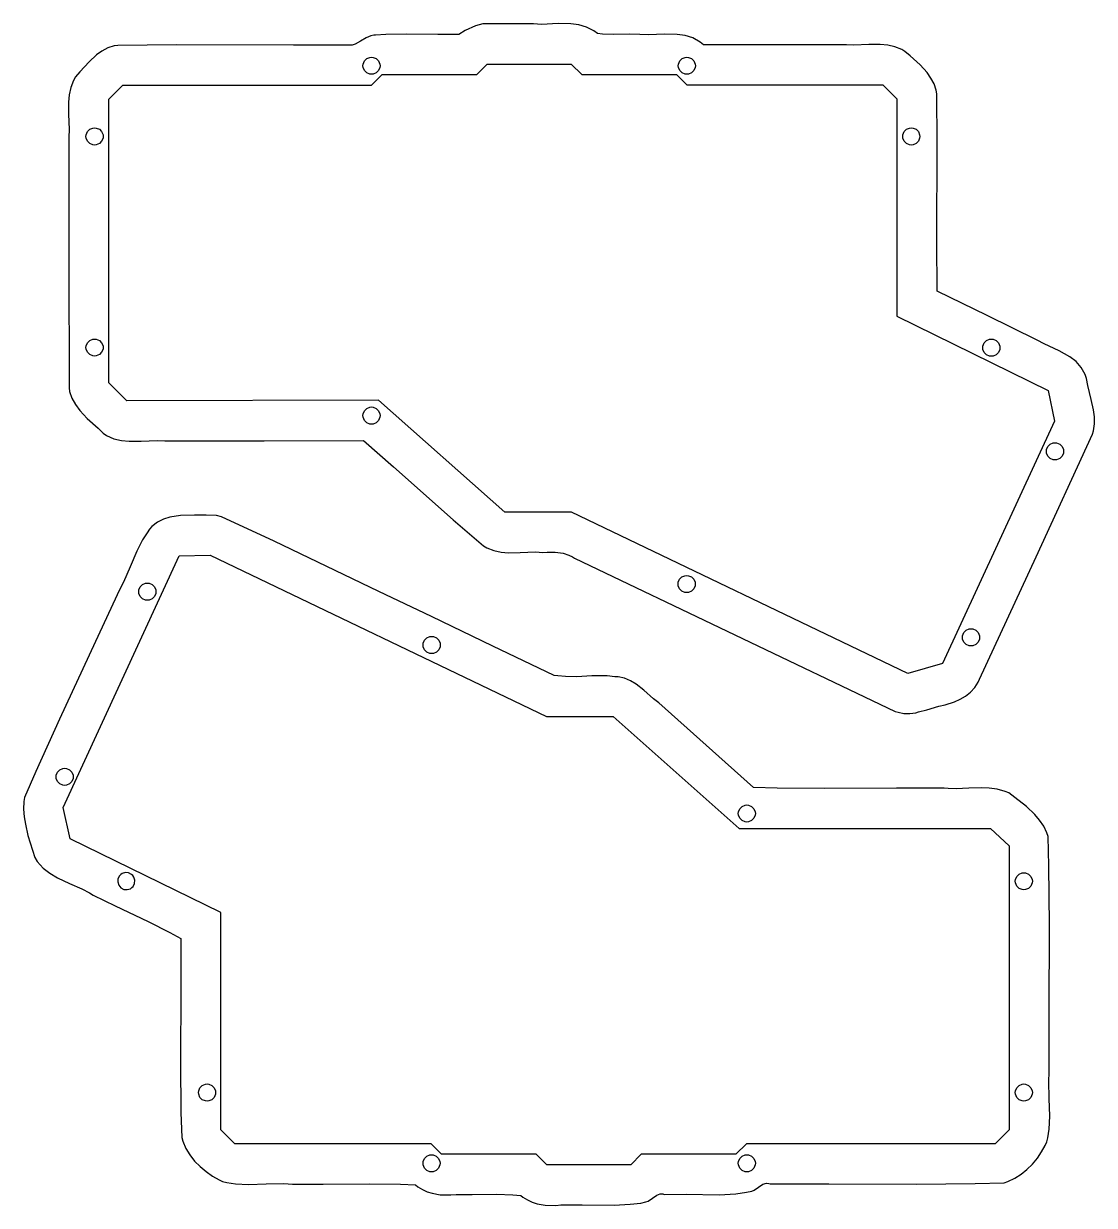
# Model space of a CAD drawing. Extents: x 0.4 to 23.1, y 0.3 to 9.
# Drawn here: x 15.46 to 23.1, y 0.56 to 9 of the extents above; entities that cross this region are included whole.
import ezdxf

# ---------------------------------------------------------------- set-up
doc = ezdxf.new("R2010")
doc.units = 0
doc.layers.get('0').update_dxf_attribs({"linetype": 'CONTINUOUS'})

msp = doc.modelspace()

# ---------------------------------------------------------------- linework, layer by layer
at = {"color": 7}
for p, q in [((18.61, 8.946667), (18.565, 8.919167)), ((18.684167, 8.981667), (18.61, 8.946667)), ((18.7375, 8.994167), (18.684167, 8.981667)), ((18.765, 8.994167), (18.7375, 8.994167)), ((18.931667, 8.994167), (18.765, 8.994167)), ((18.765, 8.994167), (18.765, 8.994167)), ((19.0975, 8.994167), (18.931667, 8.994167)), ((19.155833, 8.991667), (19.0975, 8.994167)), ((19.275, 8.996667), (19.155833, 8.991667)), ((19.364167, 8.995), (19.275, 8.996667)), ((19.4225, 8.9875), (19.364167, 8.995)), ((19.4775, 8.971667), (19.4225, 8.9875)), ((19.53, 8.945), (19.4775, 8.971667)), ((19.554167, 8.926667), (19.53, 8.945)), ((17.865, 8.871667), (17.825, 8.850833)), ((17.905, 8.895833), (17.865, 8.871667)), ((17.936667, 8.909167), (17.905, 8.895833)), ((17.959167, 8.914167), (17.936667, 8.909167)), ((17.971667, 8.915), (17.959167, 8.914167)), ((18.045833, 8.918333), (17.971667, 8.915)), ((18.194167, 8.920833), (18.045833, 8.918333)), ((18.416667, 8.918333), (18.194167, 8.920833)), ((18.565, 8.919167), (18.416667, 8.918333)), ((19.590833, 8.920833), (19.554167, 8.926667)), ((19.665833, 8.918333), (19.590833, 8.920833)), ((19.781667, 8.920833), (19.665833, 8.918333)), ((19.858333, 8.919167), (19.781667, 8.920833)), ((19.915833, 8.9175), (19.858333, 8.919167)), ((20.035, 8.921667), (19.915833, 8.9175)), ((20.124167, 8.919167), (20.035, 8.921667)), ((20.180833, 8.910833), (20.124167, 8.919167)), ((20.235833, 8.894167), (20.180833, 8.910833)), ((20.286667, 8.865), (20.235833, 8.894167)), ((20.310833, 8.845), (20.286667, 8.865)), ((15.98, 8.773333), (15.926667, 8.724167)), ((16.019167, 8.800833), (15.98, 8.773333)), ((16.061667, 8.823333), (16.019167, 8.800833)), ((16.106667, 8.838333), (16.061667, 8.823333)), ((16.131667, 8.841667), (16.106667, 8.838333)), ((16.55, 8.845), (16.131667, 8.841667)), ((17.386667, 8.844167), (16.55, 8.845)), ((17.805, 8.844167), (17.386667, 8.844167)), ((17.825, 8.850833), (17.805, 8.844167)), ((21.331667, 8.845), (20.310833, 8.845)), ((21.384167, 8.8425), (21.331667, 8.845)), ((21.4925, 8.846667), (21.384167, 8.8425)), ((21.573333, 8.8475), (21.4925, 8.846667)), ((21.625833, 8.8425), (21.573333, 8.8475)), ((21.676667, 8.831667), (21.625833, 8.8425)), ((21.725833, 8.811667), (21.676667, 8.831667)), ((21.749167, 8.7975), (21.725833, 8.811667)), ((21.785833, 8.766667), (21.749167, 8.7975)), ((15.926667, 8.724167), (15.861667, 8.651667)), ((17.881667, 8.695833), (17.8825, 8.708333)), ((17.8825, 8.683333), (17.881667, 8.695833)), ((17.8825, 8.708333), (17.891667, 8.73)), ((17.891667, 8.73), (17.908333, 8.746667)), ((17.908333, 8.746667), (17.93, 8.755833)), ((17.93, 8.755833), (17.9425, 8.7575)), ((17.9425, 8.7575), (17.955, 8.755833)), ((17.955, 8.755833), (17.976667, 8.746667)), ((17.976667, 8.746667), (17.993333, 8.73)), ((17.993333, 8.73), (18.0025, 8.708333)), ((18.0025, 8.708333), (18.003333, 8.695833)), ((18.003333, 8.695833), (18.0025, 8.683333)), ((18.003333, 8.695833), (18.003333, 8.695833)), ((18.693333, 8.633333), (18.768333, 8.708333)), ((18.768333, 8.708333), (19.368333, 8.708333)), ((19.368333, 8.708333), (19.443333, 8.633333)), ((20.131667, 8.695833), (20.1325, 8.708333)), ((20.1325, 8.683333), (20.131667, 8.695833)), ((20.1325, 8.708333), (20.141667, 8.73)), ((20.141667, 8.73), (20.158333, 8.746667)), ((20.158333, 8.746667), (20.18, 8.755833)), ((20.18, 8.755833), (20.1925, 8.7575)), ((20.1925, 8.7575), (20.205, 8.755833)), ((20.205, 8.755833), (20.226667, 8.746667)), ((20.226667, 8.746667), (20.243333, 8.73)), ((20.243333, 8.73), (20.2525, 8.708333)), ((20.2525, 8.708333), (20.254167, 8.695833)), ((20.254167, 8.695833), (20.2525, 8.683333)), ((20.254167, 8.695833), (20.254167, 8.695833)), ((21.858333, 8.701667), (21.785833, 8.766667)), ((21.9075, 8.6475), (21.858333, 8.701667)), ((15.830833, 8.615833), (15.815833, 8.591667)), ((15.861667, 8.651667), (15.830833, 8.615833)), ((17.891667, 8.661667), (17.8825, 8.683333)), ((17.908333, 8.645), (17.891667, 8.661667)), ((17.93, 8.635833), (17.908333, 8.645)), ((17.9425, 8.635), (17.93, 8.635833)), ((17.955, 8.635833), (17.9425, 8.635)), ((17.943333, 8.558333), (18.018333, 8.633333)), ((17.976667, 8.645), (17.955, 8.635833)), ((17.993333, 8.661667), (17.976667, 8.645)), ((18.0025, 8.683333), (17.993333, 8.661667)), ((18.018333, 8.633333), (18.693333, 8.633333)), ((19.443333, 8.633333), (20.118333, 8.633333)), ((20.118333, 8.633333), (20.191667, 8.559167)), ((20.141667, 8.661667), (20.1325, 8.683333)), ((20.158333, 8.645), (20.141667, 8.661667)), ((20.18, 8.635833), (20.158333, 8.645)), ((20.1925, 8.635), (20.18, 8.635833)), ((20.205, 8.635833), (20.1925, 8.635)), ((20.226667, 8.645), (20.205, 8.635833)), ((20.243333, 8.661667), (20.226667, 8.645)), ((20.2525, 8.683333), (20.243333, 8.661667)), ((21.935, 8.608333), (21.9075, 8.6475)), ((21.956667, 8.565833), (21.935, 8.608333)), ((15.795833, 8.541667), (15.785, 8.489167)), ((15.815833, 8.591667), (15.795833, 8.541667)), ((16.068333, 8.458333), (16.168333, 8.558333)), ((16.168333, 8.558333), (17.943333, 8.558333)), ((20.191667, 8.559167), (21.591667, 8.559167)), ((21.591667, 8.559167), (21.691667, 8.459167)), ((21.971667, 8.520833), (21.956667, 8.565833)), ((21.975833, 8.495833), (21.971667, 8.520833)), ((15.785, 8.489167), (15.78, 8.435)), ((15.78, 8.435), (15.780833, 8.351667)), ((16.068333, 6.433333), (16.068333, 8.458333)), ((21.691667, 8.459167), (21.691667, 6.909167)), ((21.978333, 8.144167), (21.975833, 8.495833)), ((15.780833, 8.351667), (15.785, 8.241667)), ((15.7825, 8.1875), (15.781667, 7.2925)), ((15.785, 8.241667), (15.7825, 8.1875)), ((15.905, 8.190833), (15.905833, 8.203333)), ((15.905833, 8.178333), (15.905, 8.190833)), ((15.905833, 8.203333), (15.915, 8.225833)), ((15.915, 8.225833), (15.931667, 8.2425)), ((15.931667, 8.2425), (15.953333, 8.251667)), ((15.953333, 8.251667), (15.965833, 8.2525)), ((15.965833, 8.2525), (15.978333, 8.251667)), ((15.978333, 8.251667), (16.000833, 8.2425)), ((16.000833, 8.2425), (16.016667, 8.225833)), ((16.016667, 8.225833), (16.026667, 8.203333)), ((16.026667, 8.203333), (16.0275, 8.190833)), ((16.0275, 8.190833), (16.026667, 8.178333)), ((16.0275, 8.190833), (16.0275, 8.190833)), ((21.733333, 8.190833), (21.734167, 8.203333)), ((21.734167, 8.178333), (21.733333, 8.190833)), ((21.734167, 8.203333), (21.743333, 8.225833)), ((21.743333, 8.225833), (21.76, 8.2425)), ((21.76, 8.2425), (21.781667, 8.251667)), ((21.781667, 8.251667), (21.794167, 8.2525)), ((21.794167, 8.2525), (21.806667, 8.251667)), ((21.806667, 8.251667), (21.828333, 8.2425)), ((21.828333, 8.2425), (21.845, 8.225833)), ((21.845, 8.225833), (21.854167, 8.203333)), ((21.854167, 8.203333), (21.855, 8.190833)), ((21.855, 8.190833), (21.854167, 8.178333)), ((21.855, 8.190833), (21.855, 8.190833)), ((15.915, 8.156667), (15.905833, 8.178333)), ((15.931667, 8.14), (15.915, 8.156667)), ((15.953333, 8.130833), (15.931667, 8.14)), ((15.965833, 8.13), (15.953333, 8.130833)), ((15.978333, 8.130833), (15.965833, 8.13)), ((16.000833, 8.14), (15.978333, 8.130833)), ((16.016667, 8.156667), (16.000833, 8.14)), ((16.026667, 8.178333), (16.016667, 8.156667)), ((21.743333, 8.156667), (21.734167, 8.178333)), ((21.76, 8.14), (21.743333, 8.156667)), ((21.781667, 8.130833), (21.76, 8.14)), ((21.794167, 8.13), (21.781667, 8.130833)), ((21.806667, 8.130833), (21.794167, 8.13)), ((21.828333, 8.14), (21.806667, 8.130833)), ((21.845, 8.156667), (21.828333, 8.14)), ((21.854167, 8.178333), (21.845, 8.156667)), ((21.9775, 7.44), (21.978333, 8.144167)), ((21.978333, 7.088333), (21.9775, 7.44)), ((15.781667, 7.2925), (15.784167, 6.3975)), ((22.335, 6.9125), (21.978333, 7.088333)), ((21.691667, 6.909167), (22.771667, 6.379167)), ((22.691667, 6.7375), (22.335, 6.9125)), ((15.905, 6.685), (15.905833, 6.6975)), ((15.905833, 6.6725), (15.905, 6.685)), ((15.905833, 6.6975), (15.915, 6.719167)), ((15.915, 6.650833), (15.905833, 6.6725)), ((15.915, 6.719167), (15.931667, 6.735833)), ((15.931667, 6.735833), (15.953333, 6.745)), ((15.953333, 6.745), (15.965833, 6.745833)), ((15.965833, 6.745833), (15.978333, 6.745)), ((15.978333, 6.745), (16.000833, 6.735833)), ((16.000833, 6.735833), (16.016667, 6.719167)), ((16.016667, 6.719167), (16.026667, 6.6975)), ((16.026667, 6.6725), (16.016667, 6.650833)), ((16.026667, 6.6975), (16.0275, 6.685)), ((16.0275, 6.685), (16.026667, 6.6725)), ((16.0275, 6.685), (16.0275, 6.685)), ((22.304167, 6.684167), (22.305, 6.695833)), ((22.305, 6.671667), (22.304167, 6.684167)), ((22.305, 6.695833), (22.314167, 6.718333)), ((22.314167, 6.649167), (22.305, 6.671667)), ((22.314167, 6.718333), (22.330833, 6.735)), ((22.330833, 6.735), (22.353333, 6.744167)), ((22.353333, 6.744167), (22.365, 6.745)), ((22.365, 6.745), (22.3775, 6.744167)), ((22.3775, 6.744167), (22.4, 6.735)), ((22.4, 6.735), (22.416667, 6.718333)), ((22.416667, 6.718333), (22.425833, 6.695833)), ((22.425833, 6.671667), (22.416667, 6.649167)), ((22.425833, 6.695833), (22.426667, 6.684167)), ((22.426667, 6.684167), (22.425833, 6.671667)), ((22.426667, 6.684167), (22.426667, 6.684167)), ((22.741667, 6.711667), (22.691667, 6.7375)), ((22.849167, 6.6625), (22.741667, 6.711667)), ((15.931667, 6.634167), (15.915, 6.650833)), ((15.953333, 6.625), (15.931667, 6.634167)), ((15.965833, 6.624167), (15.953333, 6.625)), ((15.978333, 6.625), (15.965833, 6.624167)), ((16.000833, 6.634167), (15.978333, 6.625)), ((16.016667, 6.650833), (16.000833, 6.634167)), ((22.330833, 6.6325), (22.314167, 6.649167)), ((22.353333, 6.623333), (22.330833, 6.6325)), ((22.365, 6.6225), (22.353333, 6.623333)), ((22.3775, 6.623333), (22.365, 6.6225)), ((22.4, 6.6325), (22.3775, 6.623333)), ((22.416667, 6.649167), (22.4, 6.6325)), ((22.925, 6.619167), (22.849167, 6.6625)), ((22.97, 6.584167), (22.925, 6.619167)), ((23.0075, 6.5425), (22.97, 6.584167)), ((23.035833, 6.4925), (23.0075, 6.5425)), ((16.196667, 6.304167), (16.068333, 6.433333)), ((23.045833, 6.463333), (23.035833, 6.4925)), ((23.054167, 6.414167), (23.045833, 6.463333)), ((23.078333, 6.315), (23.054167, 6.414167)), ((15.784167, 6.3975), (15.788333, 6.371667)), ((15.788333, 6.371667), (15.805, 6.3225)), ((22.771667, 6.379167), (22.816667, 6.159167)), ((15.805, 6.3225), (15.829167, 6.2775)), ((15.829167, 6.2775), (15.86, 6.236667)), ((17.993333, 6.308333), (16.196667, 6.304167)), ((17.891667, 6.234167), (17.908333, 6.250833)), ((17.908333, 6.250833), (17.93, 6.26)), ((17.93, 6.26), (17.9425, 6.260833)), ((17.9425, 6.260833), (17.955, 6.26)), ((17.955, 6.26), (17.976667, 6.250833)), ((17.976667, 6.250833), (17.993333, 6.234167)), ((18.895, 5.509167), (17.993333, 6.308333)), ((23.094167, 6.24), (23.078333, 6.315)), ((15.86, 6.236667), (15.914167, 6.179167)), ((15.914167, 6.179167), (15.991667, 6.108333)), ((17.881667, 6.2), (17.8825, 6.2125)), ((17.8825, 6.1875), (17.881667, 6.2)), ((17.8825, 6.2125), (17.891667, 6.234167)), ((17.891667, 6.165), (17.8825, 6.1875)), ((17.908333, 6.148333), (17.891667, 6.165)), ((17.993333, 6.165), (17.976667, 6.148333)), ((17.993333, 6.234167), (18.0025, 6.2125)), ((18.0025, 6.1875), (17.993333, 6.165)), ((18.0025, 6.2125), (18.003333, 6.2)), ((18.003333, 6.2), (18.0025, 6.1875)), ((18.003333, 6.2), (18.003333, 6.2)), ((22.816667, 6.159167), (22.016667, 4.429167)), ((23.100833, 6.19), (23.094167, 6.24)), ((23.100833, 6.14), (23.100833, 6.19)), ((15.991667, 6.108333), (16.028333, 6.073333)), ((16.028333, 6.073333), (16.0525, 6.056667)), ((17.93, 6.139167), (17.908333, 6.148333)), ((17.9425, 6.138333), (17.93, 6.139167)), ((17.955, 6.139167), (17.9425, 6.138333)), ((17.976667, 6.148333), (17.955, 6.139167)), ((23.086667, 6.065833), (23.094167, 6.09)), ((23.094167, 6.09), (23.100833, 6.14)), ((16.0525, 6.056667), (16.104167, 6.034167)), ((16.104167, 6.034167), (16.1575, 6.021667)), ((16.1575, 6.021667), (16.213333, 6.016667)), ((16.213333, 6.016667), (16.298333, 6.016667)), ((16.298333, 6.016667), (16.4125, 6.020833)), ((16.4125, 6.020833), (16.4675, 6.018333)), ((16.4675, 6.018333), (17.176667, 6.02)), ((17.176667, 6.02), (17.885833, 6.020833)), ((17.885833, 6.020833), (18.099167, 5.833333)), ((22.685, 5.191667), (23.086667, 6.065833)), ((22.768333, 5.978333), (22.785, 5.995)), ((22.785, 5.995), (22.806667, 6.004167)), ((22.806667, 6.004167), (22.819167, 6.005)), ((22.819167, 6.005), (22.831667, 6.004167)), ((22.831667, 6.004167), (22.853333, 5.995)), ((22.853333, 5.995), (22.87, 5.978333)), ((22.758333, 5.944167), (22.759167, 5.956667)), ((22.759167, 5.931667), (22.758333, 5.944167)), ((22.759167, 5.956667), (22.768333, 5.978333)), ((22.768333, 5.91), (22.759167, 5.931667)), ((22.785, 5.893333), (22.768333, 5.91)), ((22.87, 5.91), (22.853333, 5.893333)), ((22.87, 5.978333), (22.88, 5.956667)), ((22.88, 5.931667), (22.87, 5.91)), ((22.88, 5.956667), (22.880833, 5.944167)), ((22.880833, 5.944167), (22.88, 5.931667)), ((22.880833, 5.944167), (22.880833, 5.944167)), ((18.099167, 5.833333), (18.525, 5.454167)), ((22.806667, 5.884167), (22.785, 5.893333)), ((22.819167, 5.883333), (22.806667, 5.884167)), ((22.831667, 5.884167), (22.819167, 5.883333)), ((22.853333, 5.893333), (22.831667, 5.884167)), ((16.578333, 5.485), (16.504167, 5.474167)), ((16.679167, 5.4875), (16.578333, 5.485)), ((16.7275, 5.489167), (16.679167, 5.4875)), ((16.763333, 5.489167), (16.7275, 5.489167)), ((16.7275, 5.489167), (16.7275, 5.489167)), ((16.835833, 5.485), (16.763333, 5.489167)), ((16.870833, 5.4775), (16.835833, 5.485)), ((19.37, 5.509167), (18.895, 5.509167)), ((21.77, 4.359167), (19.37, 5.509167)), ((16.375833, 5.4075), (16.359167, 5.3875)), ((16.415, 5.438333), (16.375833, 5.4075)), ((16.4575, 5.46), (16.415, 5.438333)), ((16.504167, 5.474167), (16.4575, 5.46)), ((17.2475, 5.3025), (16.870833, 5.4775)), ((18.525, 5.454167), (18.740833, 5.269167)), ((16.340833, 5.363333), (16.309167, 5.3125)), ((16.359167, 5.3875), (16.340833, 5.363333)), ((16.268333, 5.231667), (16.22, 5.120833)), ((16.309167, 5.3125), (16.268333, 5.231667)), ((17.995833, 4.943333), (17.2475, 5.3025)), ((18.740833, 5.269167), (18.765, 5.255)), ((18.765, 5.255), (18.815, 5.235833)), ((18.815, 5.235833), (18.8675, 5.225)), ((15.7425, 3.4025), (16.570833, 5.1975)), ((16.570833, 5.1975), (16.790833, 5.2025)), ((16.790833, 5.2025), (19.190833, 4.0525)), ((18.8675, 5.225), (18.920833, 5.220833)), ((18.920833, 5.220833), (19.003333, 5.221667)), ((19.003333, 5.221667), (19.1125, 5.225833)), ((19.1125, 5.225833), (19.165833, 5.2225)), ((19.165833, 5.2225), (19.195, 5.223333)), ((19.195, 5.223333), (19.254167, 5.224167)), ((19.254167, 5.224167), (19.310833, 5.2175)), ((19.310833, 5.2175), (19.351667, 5.204167)), ((19.351667, 5.204167), (19.3775, 5.190833)), ((19.3775, 5.190833), (19.39, 5.1825)), ((19.39, 5.1825), (20.534167, 4.633333)), ((22.280833, 4.319167), (22.685, 5.191667)), ((16.22, 5.120833), (16.171667, 5.01)), ((16.171667, 5.01), (16.144167, 4.956667)), ((16.2825, 4.955), (16.291667, 4.9775)), ((16.291667, 4.9775), (16.308333, 4.994167)), ((16.308333, 4.994167), (16.33, 5.003333)), ((16.33, 5.003333), (16.3425, 5.004167)), ((16.3425, 5.004167), (16.355, 5.003333)), ((16.355, 5.003333), (16.3775, 4.994167)), ((16.3775, 4.994167), (16.394167, 4.9775)), ((16.394167, 4.9775), (16.403333, 4.955)), ((20.130833, 4.996667), (20.131667, 5.009167)), ((20.131667, 4.984167), (20.130833, 4.996667)), ((20.131667, 5.009167), (20.140833, 5.030833)), ((20.140833, 4.9625), (20.131667, 4.984167)), ((20.140833, 5.030833), (20.1575, 5.0475)), ((20.1575, 5.0475), (20.179167, 5.056667)), ((20.179167, 5.056667), (20.191667, 5.0575)), ((20.191667, 5.0575), (20.204167, 5.056667)), ((20.204167, 5.056667), (20.225833, 5.0475)), ((20.225833, 5.0475), (20.2425, 5.030833)), ((20.2425, 5.030833), (20.251667, 5.009167)), ((20.251667, 4.984167), (20.2425, 4.9625)), ((20.251667, 5.009167), (20.2525, 4.996667)), ((20.2525, 4.996667), (20.251667, 4.984167)), ((20.2525, 4.996667), (20.2525, 4.996667)), ((16.144167, 4.956667), (15.973333, 4.585833)), ((16.281667, 4.9425), (16.2825, 4.955)), ((16.2825, 4.93), (16.281667, 4.9425)), ((16.281667, 4.9425), (16.281667, 4.9425)), ((16.291667, 4.908333), (16.2825, 4.93)), ((16.308333, 4.891667), (16.291667, 4.908333)), ((16.394167, 4.908333), (16.3775, 4.891667)), ((16.403333, 4.93), (16.394167, 4.908333)), ((16.403333, 4.955), (16.404167, 4.9425)), ((16.404167, 4.9425), (16.403333, 4.93)), ((18.37, 4.764167), (17.995833, 4.943333)), ((20.1575, 4.945833), (20.140833, 4.9625)), ((20.179167, 4.936667), (20.1575, 4.945833)), ((20.191667, 4.935833), (20.179167, 4.936667)), ((20.204167, 4.936667), (20.191667, 4.935833)), ((20.225833, 4.945833), (20.204167, 4.936667)), ((20.2425, 4.9625), (20.225833, 4.945833)), ((16.33, 4.8825), (16.308333, 4.891667)), ((16.3425, 4.881667), (16.33, 4.8825)), ((16.355, 4.8825), (16.3425, 4.881667)), ((16.3775, 4.891667), (16.355, 4.8825)), ((18.8075, 4.553333), (18.37, 4.764167)), ((22.160833, 4.628333), (22.17, 4.650833)), ((22.17, 4.650833), (22.186667, 4.6675)), ((22.186667, 4.6675), (22.208333, 4.676667)), ((22.208333, 4.676667), (22.220833, 4.6775)), ((22.220833, 4.6775), (22.233333, 4.676667)), ((22.233333, 4.676667), (22.255, 4.6675)), ((22.255, 4.6675), (22.271667, 4.650833)), ((22.271667, 4.650833), (22.280833, 4.628333)), ((15.973333, 4.585833), (15.715833, 4.031667)), ((18.310833, 4.5625), (18.311667, 4.575)), ((18.311667, 4.55), (18.310833, 4.5625)), ((18.310833, 4.5625), (18.310833, 4.5625)), ((18.311667, 4.575), (18.320833, 4.596667)), ((18.320833, 4.596667), (18.3375, 4.613333)), ((18.3375, 4.613333), (18.359167, 4.6225)), ((18.359167, 4.6225), (18.371667, 4.623333)), ((18.371667, 4.623333), (18.384167, 4.6225)), ((18.384167, 4.6225), (18.405833, 4.613333)), ((18.405833, 4.613333), (18.4225, 4.596667)), ((18.4225, 4.596667), (18.431667, 4.575)), ((18.431667, 4.575), (18.4325, 4.5625)), ((18.4325, 4.5625), (18.431667, 4.55)), ((20.534167, 4.633333), (21.68, 4.088333)), ((22.16, 4.615833), (22.160833, 4.628333)), ((22.160833, 4.603333), (22.16, 4.615833)), ((22.17, 4.581667), (22.160833, 4.603333)), ((22.186667, 4.565), (22.17, 4.581667)), ((22.208333, 4.555833), (22.186667, 4.565)), ((22.220833, 4.555), (22.208333, 4.555833)), ((22.233333, 4.555833), (22.220833, 4.555)), ((22.255, 4.565), (22.233333, 4.555833)), ((22.271667, 4.581667), (22.255, 4.565)), ((22.280833, 4.603333), (22.271667, 4.581667)), ((22.280833, 4.628333), (22.281667, 4.615833)), ((22.281667, 4.615833), (22.280833, 4.603333)), ((22.281667, 4.615833), (22.281667, 4.615833)), ((18.320833, 4.528333), (18.311667, 4.55)), ((18.3375, 4.511667), (18.320833, 4.528333)), ((18.359167, 4.501667), (18.3375, 4.511667)), ((18.371667, 4.500833), (18.359167, 4.501667)), ((18.384167, 4.501667), (18.371667, 4.500833)), ((18.405833, 4.511667), (18.384167, 4.501667)), ((18.4225, 4.528333), (18.405833, 4.511667)), ((18.431667, 4.55), (18.4225, 4.528333)), ((19.245833, 4.345), (18.8075, 4.553333)), ((22.016667, 4.429167), (21.77, 4.359167)), ((19.2725, 4.340833), (19.245833, 4.345)), ((19.325833, 4.336667), (19.2725, 4.340833)), ((19.4075, 4.335833), (19.325833, 4.336667)), ((19.515833, 4.340833), (19.4075, 4.335833)), ((19.625, 4.341667), (19.515833, 4.340833)), ((19.679167, 4.335833), (19.625, 4.341667)), ((19.703333, 4.334167), (19.679167, 4.335833)), ((19.748333, 4.324167), (19.703333, 4.334167)), ((19.79, 4.305833), (19.748333, 4.324167)), ((19.83, 4.2825), (19.79, 4.305833)), ((22.271667, 4.296667), (22.280833, 4.319167)), ((19.885, 4.24), (19.83, 4.2825)), ((19.955833, 4.1775), (19.885, 4.24)), ((22.181667, 4.1975), (22.2175, 4.225)), ((22.2175, 4.225), (22.2475, 4.258333)), ((22.2475, 4.258333), (22.271667, 4.296667)), ((19.991667, 4.148333), (19.955833, 4.1775)), ((20.33, 3.846667), (19.991667, 4.148333)), ((21.991667, 4.125), (22.035833, 4.134167)), ((22.035833, 4.134167), (22.101667, 4.155833)), ((22.101667, 4.155833), (22.143333, 4.174167)), ((22.143333, 4.174167), (22.181667, 4.1975)), ((19.190833, 4.0525), (19.6675, 4.0525)), ((19.6675, 4.0525), (20.565833, 3.2525)), ((19.6675, 4.0525), (19.6675, 4.0525)), ((21.68, 4.088333), (21.7, 4.081667)), ((21.7, 4.081667), (21.741667, 4.074167)), ((21.741667, 4.074167), (21.784167, 4.073333)), ((21.784167, 4.073333), (21.826667, 4.078333)), ((21.826667, 4.078333), (21.846667, 4.084167)), ((21.846667, 4.084167), (21.905, 4.1)), ((21.905, 4.1), (21.991667, 4.125)), ((15.715833, 4.031667), (15.5475, 3.66)), ((20.669167, 3.545833), (20.33, 3.846667)), ((15.5475, 3.66), (15.466667, 3.4725)), ((15.691667, 3.620833), (15.6925, 3.633333)), ((15.6925, 3.633333), (15.701667, 3.655)), ((15.701667, 3.655), (15.718333, 3.671667)), ((15.718333, 3.671667), (15.74, 3.680833)), ((15.74, 3.680833), (15.7525, 3.681667)), ((15.7525, 3.681667), (15.765, 3.680833)), ((15.765, 3.680833), (15.7875, 3.671667)), ((15.7875, 3.671667), (15.803333, 3.655)), ((15.803333, 3.655), (15.813333, 3.633333)), ((15.813333, 3.633333), (15.814167, 3.620833)), ((15.6925, 3.608333), (15.691667, 3.620833)), ((15.691667, 3.620833), (15.691667, 3.620833)), ((15.701667, 3.586667), (15.6925, 3.608333)), ((15.718333, 3.57), (15.701667, 3.586667)), ((15.74, 3.560833), (15.718333, 3.57)), ((15.7525, 3.56), (15.74, 3.560833)), ((15.765, 3.560833), (15.7525, 3.56)), ((15.7875, 3.57), (15.765, 3.560833)), ((15.803333, 3.586667), (15.7875, 3.57)), ((15.813333, 3.608333), (15.803333, 3.586667)), ((15.814167, 3.620833), (15.813333, 3.608333)), ((20.8375, 3.540833), (20.669167, 3.545833)), ((15.466667, 3.4725), (15.4625, 3.445)), ((21.1775, 3.5375), (20.8375, 3.540833)), ((21.688333, 3.54), (21.1775, 3.5375)), ((22.028333, 3.54), (21.688333, 3.54)), ((22.0575, 3.536667), (22.028333, 3.54)), ((22.115833, 3.535833), (22.0575, 3.536667)), ((22.204167, 3.539167), (22.115833, 3.535833)), ((22.2925, 3.541667), (22.204167, 3.539167)), ((22.350833, 3.54), (22.2925, 3.541667)), ((22.408333, 3.5325), (22.350833, 3.54)), ((22.464167, 3.5175), (22.408333, 3.5325)), ((22.491667, 3.505833), (22.464167, 3.5175)), ((22.534167, 3.474167), (22.491667, 3.505833)), ((22.6175, 3.408333), (22.534167, 3.474167)), ((15.4625, 3.445), (15.46, 3.390833)), ((15.46, 3.390833), (15.464167, 3.336667)), ((15.7925, 3.1775), (15.7425, 3.4025)), ((20.560833, 3.371667), (20.57, 3.393333)), ((20.57, 3.393333), (20.586667, 3.41)), ((20.586667, 3.41), (20.608333, 3.419167)), ((20.608333, 3.419167), (20.620833, 3.42)), ((20.620833, 3.42), (20.633333, 3.419167)), ((20.633333, 3.419167), (20.655, 3.41)), ((20.655, 3.41), (20.671667, 3.393333)), ((20.671667, 3.393333), (20.680833, 3.371667)), ((22.675833, 3.3525), (22.6175, 3.408333)), ((15.464167, 3.336667), (15.4725, 3.2825)), ((20.56, 3.359167), (20.560833, 3.371667)), ((20.560833, 3.346667), (20.56, 3.359167)), ((20.56, 3.359167), (20.56, 3.359167)), ((20.57, 3.325), (20.560833, 3.346667)), ((20.586667, 3.308333), (20.57, 3.325)), ((20.608333, 3.299167), (20.586667, 3.308333)), ((20.620833, 3.298333), (20.608333, 3.299167)), ((20.633333, 3.299167), (20.620833, 3.298333)), ((20.655, 3.308333), (20.633333, 3.299167)), ((20.671667, 3.325), (20.655, 3.308333)), ((20.680833, 3.346667), (20.671667, 3.325)), ((20.680833, 3.371667), (20.681667, 3.359167)), ((20.681667, 3.359167), (20.680833, 3.346667)), ((22.71, 3.3125), (22.675833, 3.3525)), ((22.739167, 3.268333), (22.71, 3.3125)), ((15.4725, 3.2825), (15.490833, 3.201667)), ((20.565833, 3.2525), (22.360833, 3.2525)), ((22.360833, 3.2525), (22.4925, 3.1275)), ((22.761667, 3.220833), (22.739167, 3.268333)), ((22.770833, 3.195), (22.761667, 3.220833)), ((15.490833, 3.201667), (15.523333, 3.096667)), ((16.8675, 2.6525), (15.7925, 3.1775)), ((22.4925, 3.1275), (22.4925, 1.1025)), ((22.776667, 2.985), (22.770833, 3.195)), ((15.523333, 3.096667), (15.539167, 3.045)), ((15.539167, 3.045), (15.556667, 3.0175)), ((15.556667, 3.0175), (15.598333, 2.97)), ((15.598333, 2.97), (15.646667, 2.9325)), ((22.781667, 2.563333), (22.776667, 2.985)), ((15.646667, 2.9325), (15.700833, 2.900833)), ((15.700833, 2.900833), (15.786667, 2.86)), ((16.133333, 2.894167), (16.131667, 2.870833)), ((16.131667, 2.870833), (16.138333, 2.8475)), ((16.144167, 2.915), (16.133333, 2.894167)), ((16.153333, 2.923333), (16.144167, 2.915)), ((16.163333, 2.930833), (16.153333, 2.923333)), ((16.185833, 2.938333), (16.163333, 2.930833)), ((16.209167, 2.935833), (16.185833, 2.938333)), ((16.230833, 2.925), (16.209167, 2.935833)), ((16.239167, 2.915833), (16.230833, 2.925)), ((16.246667, 2.905833), (16.239167, 2.915833)), ((16.254167, 2.883333), (16.246667, 2.905833)), ((16.251667, 2.86), (16.254167, 2.883333)), ((22.536667, 2.875833), (22.5375, 2.888333)), ((22.5375, 2.863333), (22.536667, 2.875833)), ((22.536667, 2.875833), (22.536667, 2.875833)), ((22.5375, 2.888333), (22.546667, 2.91)), ((22.546667, 2.91), (22.563333, 2.926667)), ((22.563333, 2.926667), (22.585, 2.935833)), ((22.585, 2.935833), (22.5975, 2.936667)), ((22.5975, 2.936667), (22.61, 2.935833)), ((22.61, 2.935833), (22.631667, 2.926667)), ((22.631667, 2.926667), (22.648333, 2.91)), ((22.648333, 2.91), (22.6575, 2.888333)), ((22.6575, 2.888333), (22.658333, 2.875833)), ((22.658333, 2.875833), (22.6575, 2.863333)), ((15.786667, 2.86), (15.874167, 2.821667)), ((15.874167, 2.821667), (15.93, 2.793333)), ((15.93, 2.793333), (15.956667, 2.776667)), ((16.138333, 2.8475), (16.145833, 2.8375)), ((16.145833, 2.8375), (16.154167, 2.828333)), ((16.154167, 2.828333), (16.175833, 2.8175)), ((16.175833, 2.8175), (16.199167, 2.815833)), ((16.199167, 2.815833), (16.221667, 2.8225)), ((16.221667, 2.8225), (16.231667, 2.83)), ((16.231667, 2.83), (16.240833, 2.839167)), ((16.231667, 2.83), (16.231667, 2.83)), ((16.240833, 2.839167), (16.251667, 2.86)), ((22.546667, 2.841667), (22.5375, 2.863333)), ((22.563333, 2.825), (22.546667, 2.841667)), ((22.585, 2.815833), (22.563333, 2.825)), ((22.5975, 2.815), (22.585, 2.815833)), ((22.61, 2.815833), (22.5975, 2.815)), ((22.631667, 2.825), (22.61, 2.815833)), ((22.648333, 2.841667), (22.631667, 2.825)), ((22.6575, 2.863333), (22.648333, 2.841667)), ((15.956667, 2.776667), (16.113333, 2.700833)), ((16.113333, 2.700833), (16.348333, 2.5875)), ((16.8675, 1.1025), (16.8675, 2.6525)), ((16.348333, 2.5875), (16.504167, 2.51)), ((22.779167, 1.931667), (22.781667, 2.563333)), ((16.504167, 2.51), (16.580833, 2.468333)), ((16.580833, 2.468333), (16.581667, 2.113333)), ((16.581667, 2.113333), (16.579167, 1.58)), ((22.779167, 1.510833), (22.779167, 1.931667)), ((16.579167, 1.58), (16.5825, 1.224167)), ((22.775833, 1.448333), (22.779167, 1.510833)), ((22.779167, 1.324167), (22.775833, 1.448333)), ((16.708333, 1.3675), (16.709167, 1.38)), ((16.709167, 1.355), (16.708333, 1.3675)), ((16.708333, 1.3675), (16.708333, 1.3675)), ((16.709167, 1.38), (16.718333, 1.4025)), ((16.718333, 1.333333), (16.709167, 1.355)), ((16.718333, 1.4025), (16.735, 1.419167)), ((16.735, 1.419167), (16.756667, 1.428333)), ((16.756667, 1.428333), (16.769167, 1.429167)), ((16.769167, 1.429167), (16.781667, 1.428333)), ((16.781667, 1.428333), (16.803333, 1.419167)), ((16.803333, 1.419167), (16.82, 1.4025)), ((16.82, 1.4025), (16.829167, 1.38)), ((16.829167, 1.355), (16.82, 1.333333)), ((16.829167, 1.38), (16.83, 1.3675)), ((16.83, 1.3675), (16.829167, 1.355)), ((22.536667, 1.3675), (22.5375, 1.38)), ((22.5375, 1.355), (22.536667, 1.3675)), ((22.536667, 1.3675), (22.536667, 1.3675)), ((22.5375, 1.38), (22.546667, 1.4025)), ((22.546667, 1.333333), (22.5375, 1.355)), ((22.546667, 1.4025), (22.563333, 1.419167)), ((22.563333, 1.419167), (22.585, 1.428333)), ((22.585, 1.428333), (22.5975, 1.429167)), ((22.5975, 1.429167), (22.61, 1.428333)), ((22.61, 1.428333), (22.631667, 1.419167)), ((22.631667, 1.419167), (22.648333, 1.4025)), ((22.648333, 1.4025), (22.6575, 1.38)), ((22.6575, 1.355), (22.648333, 1.333333)), ((22.6575, 1.38), (22.658333, 1.3675)), ((22.658333, 1.3675), (22.6575, 1.355)), ((16.735, 1.316667), (16.718333, 1.333333)), ((16.756667, 1.3075), (16.735, 1.316667)), ((16.769167, 1.306667), (16.756667, 1.3075)), ((16.781667, 1.3075), (16.769167, 1.306667)), ((16.803333, 1.316667), (16.781667, 1.3075)), ((16.82, 1.333333), (16.803333, 1.316667)), ((22.563333, 1.316667), (22.546667, 1.333333)), ((22.585, 1.3075), (22.563333, 1.316667)), ((22.5975, 1.306667), (22.585, 1.3075)), ((22.61, 1.3075), (22.5975, 1.306667)), ((22.631667, 1.316667), (22.61, 1.3075)), ((22.648333, 1.333333), (22.631667, 1.316667)), ((22.7825, 1.199167), (22.779167, 1.324167)), ((16.5825, 1.224167), (16.588333, 1.046667)), ((22.778333, 1.106667), (22.7825, 1.199167)), ((16.9675, 1.0025), (16.8675, 1.1025)), ((22.4925, 1.1025), (22.3925, 1.0025)), ((22.769167, 1.045), (22.778333, 1.106667)), ((16.588333, 1.046667), (16.595833, 1.02)), ((16.595833, 1.02), (16.6175, 0.969167)), ((22.750833, 0.990833), (22.7625, 1.015)), ((22.7625, 1.015), (22.769167, 1.045)), ((16.6175, 0.969167), (16.645833, 0.9225)), ((18.3675, 1.0025), (16.9675, 1.0025)), ((18.4425, 0.9275), (18.3675, 1.0025)), ((20.6175, 1.0025), (20.5425, 0.9275)), ((22.3925, 1.0025), (20.6175, 1.0025)), ((22.694167, 0.899167), (22.724167, 0.944167)), ((22.724167, 0.944167), (22.750833, 0.990833)), ((16.645833, 0.9225), (16.68, 0.878333)), ((16.68, 0.878333), (16.719167, 0.839167)), ((18.31, 0.863333), (18.310833, 0.875833)), ((18.310833, 0.850833), (18.31, 0.863333)), ((18.31, 0.863333), (18.31, 0.863333)), ((18.310833, 0.875833), (18.32, 0.8975)), ((18.32, 0.828333), (18.310833, 0.850833)), ((18.32, 0.8975), (18.336667, 0.914167)), ((18.336667, 0.914167), (18.358333, 0.923333)), ((18.358333, 0.923333), (18.370833, 0.924167)), ((18.370833, 0.924167), (18.383333, 0.923333)), ((18.383333, 0.923333), (18.405, 0.914167)), ((18.405, 0.914167), (18.421667, 0.8975)), ((18.421667, 0.8975), (18.430833, 0.875833)), ((18.430833, 0.850833), (18.421667, 0.828333)), ((18.430833, 0.875833), (18.431667, 0.863333)), ((18.431667, 0.863333), (18.430833, 0.850833)), ((19.1175, 0.9275), (18.4425, 0.9275)), ((19.1925, 0.8525), (19.1175, 0.9275)), ((19.7925, 0.8525), (19.1925, 0.8525)), ((19.8675, 0.9275), (19.7925, 0.8525)), ((20.5425, 0.9275), (19.8675, 0.9275)), ((20.56, 0.863333), (20.560833, 0.875833)), ((20.560833, 0.850833), (20.56, 0.863333)), ((20.56, 0.863333), (20.56, 0.863333)), ((20.560833, 0.875833), (20.57, 0.8975)), ((20.57, 0.828333), (20.560833, 0.850833)), ((20.57, 0.8975), (20.586667, 0.914167)), ((20.586667, 0.914167), (20.608333, 0.923333)), ((20.608333, 0.923333), (20.620833, 0.924167)), ((20.620833, 0.924167), (20.633333, 0.923333)), ((20.633333, 0.923333), (20.655, 0.914167)), ((20.655, 0.914167), (20.671667, 0.8975)), ((20.671667, 0.8975), (20.680833, 0.875833)), ((20.680833, 0.850833), (20.671667, 0.828333)), ((20.680833, 0.875833), (20.681667, 0.863333)), ((20.681667, 0.863333), (20.680833, 0.850833)), ((22.62, 0.819167), (22.659167, 0.8575)), ((22.659167, 0.8575), (22.694167, 0.899167)), ((16.719167, 0.839167), (16.761667, 0.803333)), ((16.761667, 0.803333), (16.8075, 0.771667)), ((16.8075, 0.771667), (16.855833, 0.744167)), ((18.336667, 0.811667), (18.32, 0.828333)), ((18.358333, 0.8025), (18.336667, 0.811667)), ((18.370833, 0.801667), (18.358333, 0.8025)), ((18.383333, 0.8025), (18.370833, 0.801667)), ((18.405, 0.811667), (18.383333, 0.8025)), ((18.421667, 0.828333), (18.405, 0.811667)), ((20.586667, 0.811667), (20.57, 0.828333)), ((20.608333, 0.8025), (20.586667, 0.811667)), ((20.620833, 0.801667), (20.608333, 0.8025)), ((20.633333, 0.8025), (20.620833, 0.801667)), ((20.655, 0.811667), (20.633333, 0.8025)), ((20.671667, 0.828333), (20.655, 0.811667)), ((22.5325, 0.755833), (22.578333, 0.785)), ((22.578333, 0.785), (22.62, 0.819167)), ((16.855833, 0.744167), (16.88, 0.7325)), ((16.88, 0.7325), (16.910833, 0.725833)), ((16.910833, 0.725833), (16.9725, 0.716667)), ((16.9725, 0.716667), (17.065833, 0.7125)), ((17.065833, 0.7125), (17.190833, 0.715833)), ((17.190833, 0.715833), (17.315833, 0.718333)), ((17.315833, 0.718333), (17.378333, 0.714167)), ((17.378333, 0.714167), (17.598333, 0.714167)), ((17.598333, 0.714167), (17.928333, 0.716667)), ((17.928333, 0.716667), (18.148333, 0.713333)), ((18.148333, 0.713333), (18.2575, 0.708333)), ((18.2575, 0.708333), (18.273333, 0.695833)), ((18.273333, 0.695833), (18.305833, 0.675833)), ((18.305833, 0.675833), (18.34, 0.66)), ((20.674167, 0.671667), (20.705, 0.693333)), ((20.705, 0.693333), (20.735, 0.713333)), ((20.735, 0.713333), (20.76, 0.72)), ((20.76, 0.72), (20.778333, 0.718333)), ((20.778333, 0.718333), (20.788333, 0.715)), ((20.788333, 0.715), (21.205833, 0.716667)), ((21.205833, 0.716667), (21.831667, 0.713333)), ((21.831667, 0.713333), (22.249167, 0.7175)), ((22.249167, 0.7175), (22.4575, 0.724167)), ((22.4575, 0.724167), (22.483333, 0.7325)), ((22.483333, 0.7325), (22.5325, 0.755833)), ((18.34, 0.66), (18.375833, 0.649167)), ((18.375833, 0.649167), (18.431667, 0.638333)), ((18.431667, 0.638333), (18.5075, 0.636667)), ((18.5075, 0.636667), (18.545833, 0.639167)), ((18.545833, 0.639167), (18.660833, 0.639167)), ((18.660833, 0.639167), (18.835, 0.641667)), ((18.835, 0.641667), (18.950833, 0.638333)), ((18.950833, 0.638333), (19.0075, 0.633333)), ((19.0075, 0.633333), (19.0225, 0.620833)), ((19.0225, 0.620833), (19.055, 0.600833)), ((19.055, 0.600833), (19.089167, 0.585833)), ((19.900833, 0.586667), (19.9175, 0.5925)), ((19.9175, 0.5925), (19.948333, 0.614167)), ((19.948333, 0.614167), (19.978333, 0.635833)), ((19.978333, 0.635833), (20.0025, 0.644167)), ((20.0025, 0.644167), (20.020833, 0.644167)), ((20.020833, 0.644167), (20.030833, 0.640833)), ((20.030833, 0.640833), (20.1875, 0.641667)), ((20.1875, 0.641667), (20.424167, 0.6375)), ((20.424167, 0.6375), (20.541667, 0.645)), ((20.541667, 0.645), (20.619167, 0.655833)), ((20.619167, 0.655833), (20.6575, 0.664167)), ((20.6575, 0.664167), (20.674167, 0.671667)), ((19.089167, 0.585833), (19.125, 0.574167)), ((19.125, 0.574167), (19.180833, 0.563333)), ((19.180833, 0.563333), (19.256667, 0.5625)), ((19.256667, 0.5625), (19.294167, 0.565833)), ((19.294167, 0.565833), (19.445833, 0.565833)), ((19.445833, 0.565833), (19.675, 0.563333)), ((19.675, 0.563333), (19.788333, 0.57)), ((19.788333, 0.57), (19.863333, 0.579167)), ((19.863333, 0.579167), (19.900833, 0.586667))]:
    msp.add_line(p, q, dxfattribs=at)

doc.saveas('drawing.dxf')
